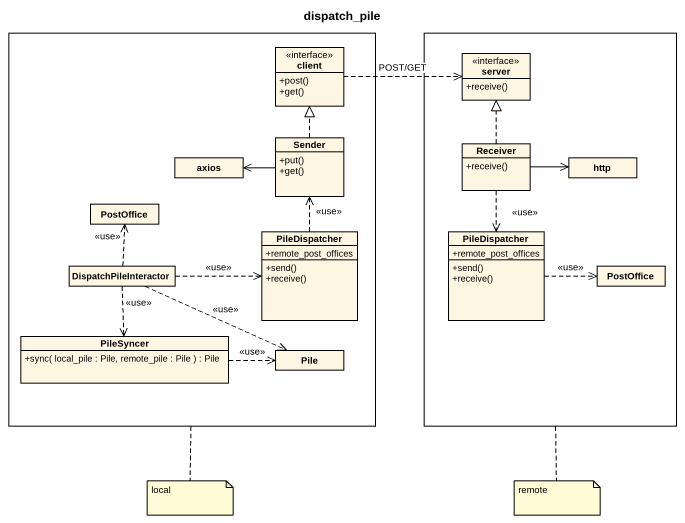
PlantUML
@startuml
title dispatch_pile
hide circle
hide empty members
skinparam classAttributeIconSize 0
rectangle " " as rectangle1 {
  interface client {
    +post()
    +get()
  }
  class axios
  class Sender {
    +put()
    +get()
  }
  class PostOffice
  class PileDispatcher {
    +remote_post_offices
    +send()
    +receive()
  }
  class DispatchPileInteractor
  class PileSyncer {
    +sync( local_pile : Pile, remote_pile : Pile ) : Pile
  }
  class Pile
}
rectangle " " as rectangle2 {
  interface server {
    +receive()
  }
  class Receiver {
    +receive()
  }
  class http
  class "PileDispatcher" as PileDispatcher_2 {
    +remote_post_offices
    +send()
    +receive()
  }
  class "PostOffice" as PostOffice_2
}
client .right.> server : POST/GET
Sender .up.|> client
Sender -left-> axios
Receiver .up.|> server
Receiver -right-> http
Receiver ..> PileDispatcher_2 : <<use>>
PileDispatcher .up.> Sender : <<use>>
PileDispatcher_2 .right.> PostOffice_2 : <<use>>
DispatchPileInteractor .up.> PostOffice : <<use>>
DispatchPileInteractor .right.> PileDispatcher : <<use>>
DispatchPileInteractor ..> PileSyncer : <<use>>
DispatchPileInteractor .right.> Pile : <<use>>
PileSyncer .right.> Pile : <<use>>
note bottom of rectangle1 : local
note bottom of rectangle2 : remote
@enduml
